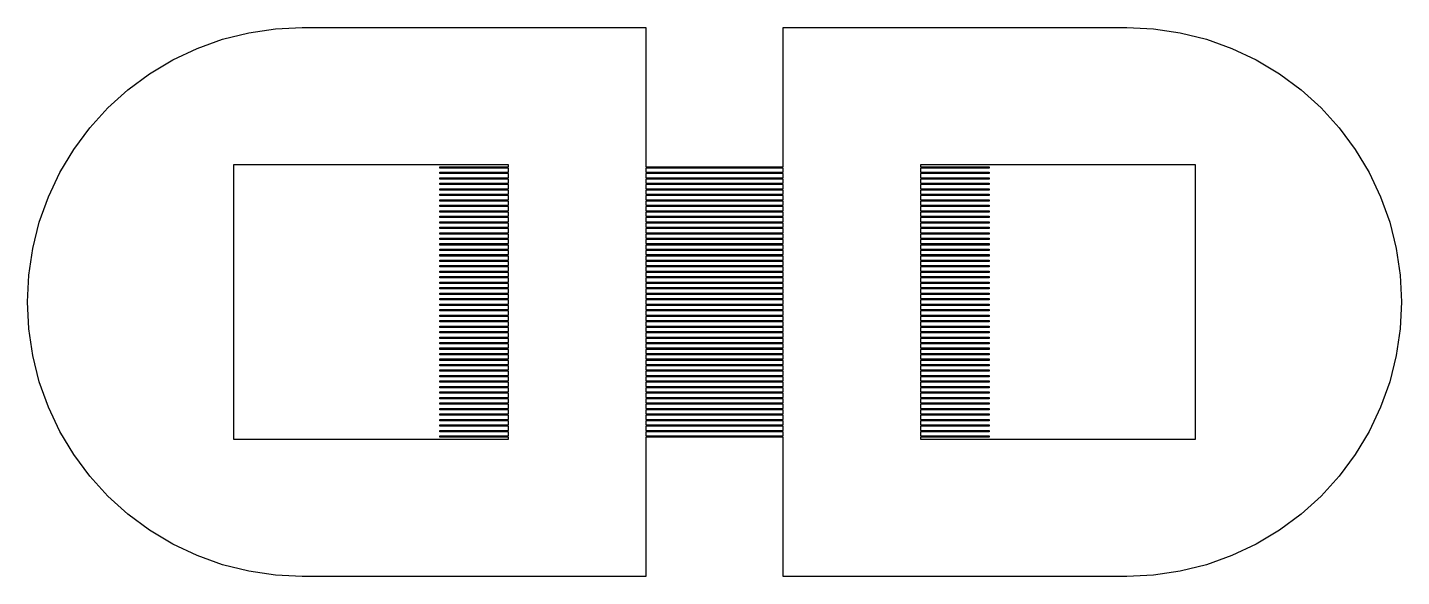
# Model space of a CAD drawing. Extents: x -16 to 83, y -18 to 83.
# Drawn here: x 36 to 46, y 7 to 11 of the extents above; entities that cross this region are included whole.
import ezdxf

# ---------------------------------------------------------------- set-up
doc = ezdxf.new("R2010")
doc.units = 0

msp = doc.modelspace()

# ---------------------------------------------------------------- linework, layer by layer
for p, q in [((37.804, 10.9904), (38, 11)), ((38, 11), (40.5, 11)), ((40.5, 11), (40.5, 9.98499)), ((41.5, 9.98499), (41.5, 11)), ((41.5, 11), (44, 11)), ((44, 11), (44.196, 10.9904)), ((37.2346, 10.8477), (37.4194, 10.9139)), ((37.4194, 10.9139), (37.6098, 10.9616)), ((37.6098, 10.9616), (37.804, 10.9904)), ((44.196, 10.9904), (44.3902, 10.9616)), ((44.3902, 10.9616), (44.5806, 10.9139)), ((44.5806, 10.9139), (44.7654, 10.8477)), ((37.0572, 10.7638), (37.2346, 10.8477)), ((44.7654, 10.8477), (44.9428, 10.7638)), ((36.8889, 10.6629), (37.0572, 10.7638)), ((44.9428, 10.7638), (45.1111, 10.6629)), ((36.7312, 10.546), (36.8889, 10.6629)), ((45.1111, 10.6629), (45.2688, 10.546)), ((36.5858, 10.4142), (36.7312, 10.546)), ((45.2688, 10.546), (45.4142, 10.4142)), ((36.454, 10.2688), (36.5858, 10.4142)), ((45.4142, 10.4142), (45.546, 10.2688)), ((36.3371, 10.1111), (36.454, 10.2688)), ((45.546, 10.2688), (45.6629, 10.1111)), ((36.2362, 9.94278), (36.3371, 10.1111)), ((45.6629, 10.1111), (45.7638, 9.94278)), ((39.5, 10), (37.5, 10)), ((37.5, 10), (37.5, 8)), ((39.5, 9.98499), (39.5, 10)), ((44.5, 10), (42.5, 10)), ((42.5, 10), (42.5, 9.98499)), ((44.5, 8), (44.5, 10)), ((36.1523, 9.76537), (36.2362, 9.94278)), ((39, 9.97499), (39, 9.98499)), ((39, 9.98499), (39.5, 9.98499)), ((39.5, 9.97499), (39, 9.97499)), ((39, 9.935), (39, 9.94499)), ((39, 9.94499), (39.5, 9.94499)), ((39.5, 9.935), (39, 9.935)), ((39, 9.89499), (39, 9.905)), ((39, 9.905), (39.5, 9.905)), ((39.5, 9.94499), (39.5, 9.97499)), ((39.5, 9.905), (39.5, 9.935)), ((40.5, 9.98499), (41.5, 9.98499)), ((41.5, 9.97499), (40.5, 9.97499)), ((40.5, 9.97499), (40.5, 9.94499)), ((40.5, 9.94499), (41.5, 9.94499)), ((41.5, 9.935), (40.5, 9.935)), ((40.5, 9.935), (40.5, 9.905)), ((40.5, 9.905), (41.5, 9.905)), ((41.5, 9.94499), (41.5, 9.97499)), ((41.5, 9.905), (41.5, 9.935)), ((42.5, 9.98499), (43, 9.98499)), ((43, 9.97499), (42.5, 9.97499)), ((42.5, 9.97499), (42.5, 9.94499)), ((42.5, 9.94499), (43, 9.94499)), ((43, 9.935), (42.5, 9.935)), ((42.5, 9.935), (42.5, 9.905)), ((42.5, 9.905), (43, 9.905)), ((43, 9.98499), (43, 9.97499)), ((43, 9.94499), (43, 9.935)), ((43, 9.905), (43, 9.89499)), ((45.7638, 9.94278), (45.8477, 9.76537)), ((39.5, 9.89499), (39, 9.89499)), ((39, 9.855), (39, 9.86499)), ((39, 9.86499), (39.5, 9.86499)), ((39.5, 9.855), (39, 9.855)), ((39, 9.81499), (39, 9.825)), ((39, 9.825), (39.5, 9.825)), ((39.5, 9.81499), (39, 9.81499)), ((39.5, 9.86499), (39.5, 9.89499)), ((39.5, 9.825), (39.5, 9.855)), ((39.5, 9.78499), (39.5, 9.81499)), ((41.5, 9.89499), (40.5, 9.89499)), ((40.5, 9.89499), (40.5, 9.86499)), ((40.5, 9.86499), (41.5, 9.86499)), ((41.5, 9.855), (40.5, 9.855)), ((40.5, 9.855), (40.5, 9.825)), ((40.5, 9.825), (41.5, 9.825)), ((41.5, 9.81499), (40.5, 9.81499)), ((40.5, 9.81499), (40.5, 9.78499)), ((41.5, 9.86499), (41.5, 9.89499)), ((41.5, 9.825), (41.5, 9.855)), ((41.5, 9.78499), (41.5, 9.81499)), ((43, 9.89499), (42.5, 9.89499)), ((42.5, 9.89499), (42.5, 9.86499)), ((42.5, 9.86499), (43, 9.86499)), ((43, 9.855), (42.5, 9.855)), ((42.5, 9.855), (42.5, 9.825)), ((42.5, 9.825), (43, 9.825)), ((43, 9.81499), (42.5, 9.81499)), ((42.5, 9.81499), (42.5, 9.78499)), ((43, 9.86499), (43, 9.855)), ((43, 9.825), (43, 9.81499)), ((36.0861, 9.58057), (36.1523, 9.76537)), ((39, 9.77499), (39, 9.78499)), ((39, 9.78499), (39.5, 9.78499)), ((39.5, 9.77499), (39, 9.77499)), ((39, 9.73499), (39, 9.745)), ((39, 9.745), (39.5, 9.745)), ((39.5, 9.73499), (39, 9.73499)), ((39, 9.69499), (39, 9.70499)), ((39, 9.70499), (39.5, 9.70499)), ((39.5, 9.745), (39.5, 9.77499)), ((39.5, 9.70499), (39.5, 9.73499)), ((40.5, 9.78499), (41.5, 9.78499)), ((41.5, 9.77499), (40.5, 9.77499)), ((40.5, 9.77499), (40.5, 9.745)), ((40.5, 9.745), (41.5, 9.745)), ((41.5, 9.73499), (40.5, 9.73499)), ((40.5, 9.73499), (40.5, 9.70499)), ((40.5, 9.70499), (41.5, 9.70499)), ((41.5, 9.745), (41.5, 9.77499)), ((41.5, 9.70499), (41.5, 9.73499)), ((42.5, 9.78499), (43, 9.78499)), ((43, 9.77499), (42.5, 9.77499)), ((42.5, 9.77499), (42.5, 9.745)), ((42.5, 9.745), (43, 9.745)), ((43, 9.73499), (42.5, 9.73499)), ((42.5, 9.73499), (42.5, 9.70499)), ((42.5, 9.70499), (43, 9.70499)), ((43, 9.78499), (43, 9.77499)), ((43, 9.745), (43, 9.73499)), ((43, 9.70499), (43, 9.69499)), ((45.8477, 9.76537), (45.9139, 9.58057)), ((39.5, 9.69499), (39, 9.69499)), ((39, 9.655), (39, 9.66499)), ((39, 9.66499), (39.5, 9.66499)), ((39.5, 9.655), (39, 9.655)), ((39, 9.61499), (39, 9.625)), ((39, 9.625), (39.5, 9.625)), ((39.5, 9.61499), (39, 9.61499)), ((39.5, 9.66499), (39.5, 9.69499)), ((39.5, 9.625), (39.5, 9.655)), ((39.5, 9.58499), (39.5, 9.61499)), ((41.5, 9.69499), (40.5, 9.69499)), ((40.5, 9.69499), (40.5, 9.66499)), ((40.5, 9.66499), (41.5, 9.66499)), ((41.5, 9.655), (40.5, 9.655)), ((40.5, 9.655), (40.5, 9.625)), ((40.5, 9.625), (41.5, 9.625)), ((41.5, 9.61499), (40.5, 9.61499)), ((40.5, 9.61499), (40.5, 9.58499)), ((41.5, 9.66499), (41.5, 9.69499)), ((41.5, 9.625), (41.5, 9.655)), ((41.5, 9.58499), (41.5, 9.61499)), ((43, 9.69499), (42.5, 9.69499)), ((42.5, 9.69499), (42.5, 9.66499)), ((42.5, 9.66499), (43, 9.66499)), ((43, 9.655), (42.5, 9.655)), ((42.5, 9.655), (42.5, 9.625)), ((42.5, 9.625), (43, 9.625)), ((43, 9.61499), (42.5, 9.61499)), ((42.5, 9.61499), (42.5, 9.58499)), ((43, 9.66499), (43, 9.655)), ((43, 9.625), (43, 9.61499)), ((36.0384, 9.39017), (36.0861, 9.58057)), ((39, 9.575), (39, 9.58499)), ((39, 9.58499), (39.5, 9.58499)), ((39.5, 9.575), (39, 9.575)), ((39, 9.53499), (39, 9.545)), ((39, 9.545), (39.5, 9.545)), ((39.5, 9.53499), (39, 9.53499)), ((39, 9.495), (39, 9.50499)), ((39, 9.50499), (39.5, 9.50499)), ((39.5, 9.545), (39.5, 9.575)), ((39.5, 9.50499), (39.5, 9.53499)), ((40.5, 9.58499), (41.5, 9.58499)), ((41.5, 9.575), (40.5, 9.575)), ((40.5, 9.575), (40.5, 9.545)), ((40.5, 9.545), (41.5, 9.545)), ((41.5, 9.53499), (40.5, 9.53499)), ((40.5, 9.53499), (40.5, 9.50499)), ((40.5, 9.50499), (41.5, 9.50499)), ((41.5, 9.545), (41.5, 9.575)), ((41.5, 9.50499), (41.5, 9.53499)), ((42.5, 9.58499), (43, 9.58499)), ((43, 9.575), (42.5, 9.575)), ((42.5, 9.575), (42.5, 9.545)), ((42.5, 9.545), (43, 9.545)), ((43, 9.53499), (42.5, 9.53499)), ((42.5, 9.53499), (42.5, 9.50499)), ((42.5, 9.50499), (43, 9.50499)), ((43, 9.58499), (43, 9.575)), ((43, 9.545), (43, 9.53499)), ((43, 9.50499), (43, 9.495)), ((45.9139, 9.58057), (45.9616, 9.39017)), ((39.5, 9.495), (39, 9.495)), ((39, 9.45499), (39, 9.465)), ((39, 9.465), (39.5, 9.465)), ((39.5, 9.45499), (39, 9.45499)), ((39, 9.41499), (39, 9.42499)), ((39, 9.42499), (39.5, 9.42499)), ((39.5, 9.41499), (39, 9.41499)), ((39.5, 9.465), (39.5, 9.495)), ((39.5, 9.42499), (39.5, 9.45499)), ((39.5, 9.38499), (39.5, 9.41499)), ((41.5, 9.495), (40.5, 9.495)), ((40.5, 9.495), (40.5, 9.465)), ((40.5, 9.465), (41.5, 9.465)), ((41.5, 9.45499), (40.5, 9.45499)), ((40.5, 9.45499), (40.5, 9.42499)), ((40.5, 9.42499), (41.5, 9.42499)), ((41.5, 9.41499), (40.5, 9.41499)), ((40.5, 9.41499), (40.5, 9.38499)), ((41.5, 9.465), (41.5, 9.495)), ((41.5, 9.42499), (41.5, 9.45499)), ((41.5, 9.38499), (41.5, 9.41499)), ((43, 9.495), (42.5, 9.495)), ((42.5, 9.495), (42.5, 9.465)), ((42.5, 9.465), (43, 9.465)), ((43, 9.45499), (42.5, 9.45499)), ((42.5, 9.45499), (42.5, 9.42499)), ((42.5, 9.42499), (43, 9.42499)), ((43, 9.41499), (42.5, 9.41499)), ((42.5, 9.41499), (42.5, 9.38499)), ((43, 9.465), (43, 9.45499)), ((43, 9.42499), (43, 9.41499)), ((36.0096, 9.19603), (36.0384, 9.39017)), ((39, 9.375), (39, 9.38499)), ((39, 9.38499), (39.5, 9.38499)), ((39.5, 9.375), (39, 9.375)), ((39, 9.33499), (39, 9.34499)), ((39, 9.34499), (39.5, 9.34499)), ((39.5, 9.33499), (39, 9.33499)), ((39, 9.295), (39, 9.30499)), ((39, 9.30499), (39.5, 9.30499)), ((39.5, 9.34499), (39.5, 9.375)), ((39.5, 9.30499), (39.5, 9.33499)), ((40.5, 9.38499), (41.5, 9.38499)), ((41.5, 9.375), (40.5, 9.375)), ((40.5, 9.375), (40.5, 9.34499)), ((40.5, 9.34499), (41.5, 9.34499)), ((41.5, 9.33499), (40.5, 9.33499)), ((40.5, 9.33499), (40.5, 9.30499)), ((40.5, 9.30499), (41.5, 9.30499)), ((41.5, 9.34499), (41.5, 9.375)), ((41.5, 9.30499), (41.5, 9.33499)), ((42.5, 9.38499), (43, 9.38499)), ((43, 9.375), (42.5, 9.375)), ((42.5, 9.375), (42.5, 9.34499)), ((42.5, 9.34499), (43, 9.34499)), ((43, 9.33499), (42.5, 9.33499)), ((42.5, 9.33499), (42.5, 9.30499)), ((42.5, 9.30499), (43, 9.30499)), ((43, 9.38499), (43, 9.375)), ((43, 9.34499), (43, 9.33499)), ((43, 9.30499), (43, 9.295)), ((45.9616, 9.39017), (45.9904, 9.19603)), ((39.5, 9.295), (39, 9.295)), ((39, 9.25499), (39, 9.265)), ((39, 9.265), (39.5, 9.265)), ((39.5, 9.25499), (39, 9.25499)), ((39, 9.215), (39, 9.22499)), ((39, 9.22499), (39.5, 9.22499)), ((39.5, 9.215), (39, 9.215)), ((39.5, 9.265), (39.5, 9.295)), ((39.5, 9.22499), (39.5, 9.25499)), ((39.5, 9.185), (39.5, 9.215)), ((41.5, 9.295), (40.5, 9.295)), ((40.5, 9.295), (40.5, 9.265)), ((40.5, 9.265), (41.5, 9.265)), ((41.5, 9.25499), (40.5, 9.25499)), ((40.5, 9.25499), (40.5, 9.22499)), ((40.5, 9.22499), (41.5, 9.22499)), ((41.5, 9.215), (40.5, 9.215)), ((40.5, 9.215), (40.5, 9.185)), ((41.5, 9.265), (41.5, 9.295)), ((41.5, 9.22499), (41.5, 9.25499)), ((41.5, 9.185), (41.5, 9.215)), ((43, 9.295), (42.5, 9.295)), ((42.5, 9.295), (42.5, 9.265)), ((42.5, 9.265), (43, 9.265)), ((43, 9.25499), (42.5, 9.25499)), ((42.5, 9.25499), (42.5, 9.22499)), ((42.5, 9.22499), (43, 9.22499)), ((43, 9.215), (42.5, 9.215)), ((42.5, 9.215), (42.5, 9.185)), ((43, 9.265), (43, 9.25499)), ((43, 9.22499), (43, 9.215)), ((36, 9), (36.0096, 9.19603)), ((39, 9.17499), (39, 9.185)), ((39, 9.185), (39.5, 9.185)), ((39.5, 9.17499), (39, 9.17499)), ((39, 9.13499), (39, 9.14499)), ((39, 9.14499), (39.5, 9.14499)), ((39.5, 9.13499), (39, 9.13499)), ((39, 9.09499), (39, 9.105)), ((39, 9.105), (39.5, 9.105)), ((39.5, 9.14499), (39.5, 9.17499)), ((39.5, 9.105), (39.5, 9.13499)), ((40.5, 9.185), (41.5, 9.185)), ((41.5, 9.17499), (40.5, 9.17499)), ((40.5, 9.17499), (40.5, 9.14499)), ((40.5, 9.14499), (41.5, 9.14499)), ((41.5, 9.13499), (40.5, 9.13499)), ((40.5, 9.13499), (40.5, 9.105)), ((40.5, 9.105), (41.5, 9.105)), ((41.5, 9.14499), (41.5, 9.17499)), ((41.5, 9.105), (41.5, 9.13499)), ((42.5, 9.185), (43, 9.185)), ((43, 9.17499), (42.5, 9.17499)), ((42.5, 9.17499), (42.5, 9.14499)), ((42.5, 9.14499), (43, 9.14499)), ((43, 9.13499), (42.5, 9.13499)), ((42.5, 9.13499), (42.5, 9.105)), ((42.5, 9.105), (43, 9.105)), ((43, 9.185), (43, 9.17499)), ((43, 9.14499), (43, 9.13499)), ((43, 9.105), (43, 9.09499)), ((45.9904, 9.19603), (46, 9)), ((36.0096, 8.80397), (36, 9)), ((39.5, 9.09499), (39, 9.09499)), ((39, 9.05499), (39, 9.06499)), ((39, 9.06499), (39.5, 9.06499)), ((39.5, 9.05499), (39, 9.05499)), ((39, 9.015), (39, 9.02499)), ((39, 9.02499), (39.5, 9.02499)), ((39.5, 9.015), (39, 9.015)), ((39.5, 9.06499), (39.5, 9.09499)), ((39.5, 9.02499), (39.5, 9.05499)), ((39.5, 8.985), (39.5, 9.015)), ((41.5, 9.09499), (40.5, 9.09499)), ((40.5, 9.09499), (40.5, 9.06499)), ((40.5, 9.06499), (41.5, 9.06499)), ((41.5, 9.05499), (40.5, 9.05499)), ((40.5, 9.05499), (40.5, 9.02499)), ((40.5, 9.02499), (41.5, 9.02499)), ((41.5, 9.015), (40.5, 9.015)), ((40.5, 9.015), (40.5, 8.985)), ((41.5, 9.06499), (41.5, 9.09499)), ((41.5, 9.02499), (41.5, 9.05499)), ((41.5, 8.985), (41.5, 9.015)), ((43, 9.09499), (42.5, 9.09499)), ((42.5, 9.09499), (42.5, 9.06499)), ((42.5, 9.06499), (43, 9.06499)), ((43, 9.05499), (42.5, 9.05499)), ((42.5, 9.05499), (42.5, 9.02499)), ((42.5, 9.02499), (43, 9.02499)), ((43, 9.015), (42.5, 9.015)), ((42.5, 9.015), (42.5, 8.985)), ((43, 9.06499), (43, 9.05499)), ((43, 9.02499), (43, 9.015)), ((46, 9), (45.9904, 8.80397)), ((39, 8.97501), (39, 8.985)), ((39, 8.985), (39.5, 8.985)), ((39.5, 8.97501), (39, 8.97501)), ((39, 8.93501), (39, 8.94501)), ((39, 8.94501), (39.5, 8.94501)), ((39.5, 8.93501), (39, 8.93501)), ((39, 8.895), (39, 8.90501)), ((39, 8.90501), (39.5, 8.90501)), ((39.5, 8.94501), (39.5, 8.97501)), ((39.5, 8.90501), (39.5, 8.93501)), ((40.5, 8.985), (41.5, 8.985)), ((41.5, 8.97501), (40.5, 8.97501)), ((40.5, 8.97501), (40.5, 8.94501)), ((40.5, 8.94501), (41.5, 8.94501)), ((41.5, 8.93501), (40.5, 8.93501)), ((40.5, 8.93501), (40.5, 8.90501)), ((40.5, 8.90501), (41.5, 8.90501)), ((41.5, 8.94501), (41.5, 8.97501)), ((41.5, 8.90501), (41.5, 8.93501)), ((42.5, 8.985), (43, 8.985)), ((43, 8.97501), (42.5, 8.97501)), ((42.5, 8.97501), (42.5, 8.94501)), ((42.5, 8.94501), (43, 8.94501)), ((43, 8.93501), (42.5, 8.93501)), ((42.5, 8.93501), (42.5, 8.90501)), ((42.5, 8.90501), (43, 8.90501)), ((43, 8.985), (43, 8.97501)), ((43, 8.94501), (43, 8.93501)), ((43, 8.90501), (43, 8.895)), ((36.0384, 8.60983), (36.0096, 8.80397)), ((39.5, 8.895), (39, 8.895)), ((39, 8.85501), (39, 8.86501)), ((39, 8.86501), (39.5, 8.86501)), ((39.5, 8.85501), (39, 8.85501)), ((39, 8.815), (39, 8.82501)), ((39, 8.82501), (39.5, 8.82501)), ((39.5, 8.815), (39, 8.815)), ((39.5, 8.86501), (39.5, 8.895)), ((39.5, 8.82501), (39.5, 8.85501)), ((39.5, 8.785), (39.5, 8.815)), ((41.5, 8.895), (40.5, 8.895)), ((40.5, 8.895), (40.5, 8.86501)), ((40.5, 8.86501), (41.5, 8.86501)), ((41.5, 8.85501), (40.5, 8.85501)), ((40.5, 8.85501), (40.5, 8.82501)), ((40.5, 8.82501), (41.5, 8.82501)), ((41.5, 8.815), (40.5, 8.815)), ((40.5, 8.815), (40.5, 8.785)), ((41.5, 8.86501), (41.5, 8.895)), ((41.5, 8.82501), (41.5, 8.85501)), ((41.5, 8.785), (41.5, 8.815)), ((43, 8.895), (42.5, 8.895)), ((42.5, 8.895), (42.5, 8.86501)), ((42.5, 8.86501), (43, 8.86501)), ((43, 8.85501), (42.5, 8.85501)), ((42.5, 8.85501), (42.5, 8.82501)), ((42.5, 8.82501), (43, 8.82501)), ((43, 8.815), (42.5, 8.815)), ((42.5, 8.815), (42.5, 8.785)), ((43, 8.86501), (43, 8.85501)), ((43, 8.82501), (43, 8.815)), ((45.9904, 8.80397), (45.9616, 8.60983)), ((39, 8.77501), (39, 8.785)), ((39, 8.785), (39.5, 8.785)), ((39.5, 8.77501), (39, 8.77501)), ((39, 8.735), (39, 8.74501)), ((39, 8.74501), (39.5, 8.74501)), ((39.5, 8.735), (39, 8.735)), ((39, 8.69501), (39, 8.705)), ((39, 8.705), (39.5, 8.705)), ((39.5, 8.74501), (39.5, 8.77501)), ((39.5, 8.705), (39.5, 8.735)), ((40.5, 8.785), (41.5, 8.785)), ((41.5, 8.77501), (40.5, 8.77501)), ((40.5, 8.77501), (40.5, 8.74501)), ((40.5, 8.74501), (41.5, 8.74501)), ((41.5, 8.735), (40.5, 8.735)), ((40.5, 8.735), (40.5, 8.705)), ((40.5, 8.705), (41.5, 8.705)), ((41.5, 8.74501), (41.5, 8.77501)), ((41.5, 8.705), (41.5, 8.735)), ((42.5, 8.785), (43, 8.785)), ((43, 8.77501), (42.5, 8.77501)), ((42.5, 8.77501), (42.5, 8.74501)), ((42.5, 8.74501), (43, 8.74501)), ((43, 8.735), (42.5, 8.735)), ((42.5, 8.735), (42.5, 8.705)), ((42.5, 8.705), (43, 8.705)), ((43, 8.785), (43, 8.77501)), ((43, 8.74501), (43, 8.735)), ((43, 8.705), (43, 8.69501)), ((36.0861, 8.41943), (36.0384, 8.60983)), ((39.5, 8.69501), (39, 8.69501)), ((39, 8.65501), (39, 8.66501)), ((39, 8.66501), (39.5, 8.66501)), ((39.5, 8.65501), (39, 8.65501)), ((39, 8.61501), (39, 8.625)), ((39, 8.625), (39.5, 8.625)), ((39.5, 8.61501), (39, 8.61501)), ((39.5, 8.66501), (39.5, 8.69501)), ((39.5, 8.625), (39.5, 8.65501)), ((39.5, 8.58501), (39.5, 8.61501)), ((41.5, 8.69501), (40.5, 8.69501)), ((40.5, 8.69501), (40.5, 8.66501)), ((40.5, 8.66501), (41.5, 8.66501)), ((41.5, 8.65501), (40.5, 8.65501)), ((40.5, 8.65501), (40.5, 8.625)), ((40.5, 8.625), (41.5, 8.625)), ((41.5, 8.61501), (40.5, 8.61501)), ((40.5, 8.61501), (40.5, 8.58501)), ((41.5, 8.66501), (41.5, 8.69501)), ((41.5, 8.625), (41.5, 8.65501)), ((41.5, 8.58501), (41.5, 8.61501)), ((43, 8.69501), (42.5, 8.69501)), ((42.5, 8.69501), (42.5, 8.66501)), ((42.5, 8.66501), (43, 8.66501)), ((43, 8.65501), (42.5, 8.65501)), ((42.5, 8.65501), (42.5, 8.625)), ((42.5, 8.625), (43, 8.625)), ((43, 8.61501), (42.5, 8.61501)), ((42.5, 8.61501), (42.5, 8.58501)), ((43, 8.66501), (43, 8.65501)), ((43, 8.625), (43, 8.61501)), ((45.9616, 8.60983), (45.9139, 8.41943)), ((39, 8.57501), (39, 8.58501)), ((39, 8.58501), (39.5, 8.58501)), ((39.5, 8.57501), (39, 8.57501)), ((39, 8.535), (39, 8.54501)), ((39, 8.54501), (39.5, 8.54501)), ((39.5, 8.535), (39, 8.535)), ((39, 8.49501), (39, 8.505)), ((39, 8.505), (39.5, 8.505)), ((39.5, 8.54501), (39.5, 8.57501)), ((39.5, 8.505), (39.5, 8.535)), ((40.5, 8.58501), (41.5, 8.58501)), ((41.5, 8.57501), (40.5, 8.57501)), ((40.5, 8.57501), (40.5, 8.54501)), ((40.5, 8.54501), (41.5, 8.54501)), ((41.5, 8.535), (40.5, 8.535)), ((40.5, 8.535), (40.5, 8.505)), ((40.5, 8.505), (41.5, 8.505)), ((41.5, 8.54501), (41.5, 8.57501)), ((41.5, 8.505), (41.5, 8.535)), ((42.5, 8.58501), (43, 8.58501)), ((43, 8.57501), (42.5, 8.57501)), ((42.5, 8.57501), (42.5, 8.54501)), ((42.5, 8.54501), (43, 8.54501)), ((43, 8.535), (42.5, 8.535)), ((42.5, 8.535), (42.5, 8.505)), ((42.5, 8.505), (43, 8.505)), ((43, 8.58501), (43, 8.57501)), ((43, 8.54501), (43, 8.535)), ((43, 8.505), (43, 8.49501)), ((36.1523, 8.23463), (36.0861, 8.41943)), ((39.5, 8.49501), (39, 8.49501)), ((39, 8.455), (39, 8.46501)), ((39, 8.46501), (39.5, 8.46501)), ((39.5, 8.455), (39, 8.455)), ((39, 8.41501), (39, 8.425)), ((39, 8.425), (39.5, 8.425)), ((39.5, 8.41501), (39, 8.41501)), ((39.5, 8.46501), (39.5, 8.49501)), ((39.5, 8.425), (39.5, 8.455)), ((39.5, 8.38501), (39.5, 8.41501)), ((41.5, 8.49501), (40.5, 8.49501)), ((40.5, 8.49501), (40.5, 8.46501)), ((40.5, 8.46501), (41.5, 8.46501)), ((41.5, 8.455), (40.5, 8.455)), ((40.5, 8.455), (40.5, 8.425)), ((40.5, 8.425), (41.5, 8.425)), ((41.5, 8.41501), (40.5, 8.41501)), ((40.5, 8.41501), (40.5, 8.38501)), ((41.5, 8.46501), (41.5, 8.49501)), ((41.5, 8.425), (41.5, 8.455)), ((41.5, 8.38501), (41.5, 8.41501)), ((43, 8.49501), (42.5, 8.49501)), ((42.5, 8.49501), (42.5, 8.46501)), ((42.5, 8.46501), (43, 8.46501)), ((43, 8.455), (42.5, 8.455)), ((42.5, 8.455), (42.5, 8.425)), ((42.5, 8.425), (43, 8.425)), ((43, 8.41501), (42.5, 8.41501)), ((42.5, 8.41501), (42.5, 8.38501)), ((43, 8.46501), (43, 8.455)), ((43, 8.425), (43, 8.41501)), ((45.9139, 8.41943), (45.8477, 8.23463)), ((39, 8.375), (39, 8.38501)), ((39, 8.38501), (39.5, 8.38501)), ((39.5, 8.375), (39, 8.375)), ((39, 8.33501), (39, 8.345)), ((39, 8.345), (39.5, 8.345)), ((39.5, 8.33501), (39, 8.33501)), ((39, 8.29501), (39, 8.30501)), ((39, 8.30501), (39.5, 8.30501)), ((39.5, 8.345), (39.5, 8.375)), ((39.5, 8.30501), (39.5, 8.33501)), ((40.5, 8.38501), (41.5, 8.38501)), ((41.5, 8.375), (40.5, 8.375)), ((40.5, 8.375), (40.5, 8.345)), ((40.5, 8.345), (41.5, 8.345)), ((41.5, 8.33501), (40.5, 8.33501)), ((40.5, 8.33501), (40.5, 8.30501)), ((40.5, 8.30501), (41.5, 8.30501)), ((41.5, 8.345), (41.5, 8.375)), ((41.5, 8.30501), (41.5, 8.33501)), ((42.5, 8.38501), (43, 8.38501)), ((43, 8.375), (42.5, 8.375)), ((42.5, 8.375), (42.5, 8.345)), ((42.5, 8.345), (43, 8.345)), ((43, 8.33501), (42.5, 8.33501)), ((42.5, 8.33501), (42.5, 8.30501)), ((42.5, 8.30501), (43, 8.30501)), ((43, 8.38501), (43, 8.375)), ((43, 8.345), (43, 8.33501)), ((43, 8.30501), (43, 8.29501)), ((36.2362, 8.05722), (36.1523, 8.23463)), ((39.5, 8.29501), (39, 8.29501)), ((39, 8.255), (39, 8.26501)), ((39, 8.26501), (39.5, 8.26501)), ((39.5, 8.255), (39, 8.255)), ((39, 8.21501), (39, 8.22501)), ((39, 8.22501), (39.5, 8.22501)), ((39.5, 8.21501), (39, 8.21501)), ((39.5, 8.26501), (39.5, 8.29501)), ((39.5, 8.22501), (39.5, 8.255)), ((39.5, 8.18501), (39.5, 8.21501)), ((41.5, 8.29501), (40.5, 8.29501)), ((40.5, 8.29501), (40.5, 8.26501)), ((40.5, 8.26501), (41.5, 8.26501)), ((41.5, 8.255), (40.5, 8.255)), ((40.5, 8.255), (40.5, 8.22501)), ((40.5, 8.22501), (41.5, 8.22501)), ((41.5, 8.21501), (40.5, 8.21501)), ((40.5, 8.21501), (40.5, 8.18501)), ((41.5, 8.26501), (41.5, 8.29501)), ((41.5, 8.22501), (41.5, 8.255)), ((41.5, 8.18501), (41.5, 8.21501)), ((43, 8.29501), (42.5, 8.29501)), ((42.5, 8.29501), (42.5, 8.26501)), ((42.5, 8.26501), (43, 8.26501)), ((43, 8.255), (42.5, 8.255)), ((42.5, 8.255), (42.5, 8.22501)), ((42.5, 8.22501), (43, 8.22501)), ((43, 8.21501), (42.5, 8.21501)), ((42.5, 8.21501), (42.5, 8.18501)), ((43, 8.26501), (43, 8.255)), ((43, 8.22501), (43, 8.21501)), ((45.8477, 8.23463), (45.7638, 8.05722)), ((39, 8.175), (39, 8.18501)), ((39, 8.18501), (39.5, 8.18501)), ((39.5, 8.175), (39, 8.175)), ((39, 8.13501), (39, 8.145)), ((39, 8.145), (39.5, 8.145)), ((39.5, 8.13501), (39, 8.13501)), ((39, 8.095), (39, 8.10501)), ((39, 8.10501), (39.5, 8.10501)), ((39.5, 8.145), (39.5, 8.175)), ((39.5, 8.10501), (39.5, 8.13501)), ((40.5, 8.18501), (41.5, 8.18501)), ((41.5, 8.175), (40.5, 8.175)), ((40.5, 8.175), (40.5, 8.145)), ((40.5, 8.145), (41.5, 8.145)), ((41.5, 8.13501), (40.5, 8.13501)), ((40.5, 8.13501), (40.5, 8.10501)), ((40.5, 8.10501), (41.5, 8.10501)), ((41.5, 8.145), (41.5, 8.175)), ((41.5, 8.10501), (41.5, 8.13501)), ((42.5, 8.18501), (43, 8.18501)), ((43, 8.175), (42.5, 8.175)), ((42.5, 8.175), (42.5, 8.145)), ((42.5, 8.145), (43, 8.145)), ((43, 8.13501), (42.5, 8.13501)), ((42.5, 8.13501), (42.5, 8.10501)), ((42.5, 8.10501), (43, 8.10501)), ((43, 8.18501), (43, 8.175)), ((43, 8.145), (43, 8.13501)), ((43, 8.10501), (43, 8.095)), ((36.3371, 7.88887), (36.2362, 8.05722)), ((37.5, 8), (39.5, 8)), ((39.5, 8.095), (39, 8.095)), ((39, 8.05501), (39, 8.065)), ((39, 8.065), (39.5, 8.065)), ((39.5, 8.05501), (39, 8.05501)), ((39, 8.01501), (39, 8.02501)), ((39, 8.02501), (39.5, 8.02501)), ((39.5, 8.01501), (39, 8.01501)), ((39.5, 8.065), (39.5, 8.095)), ((39.5, 8.02501), (39.5, 8.05501)), ((39.5, 8), (39.5, 8.01501)), ((41.5, 8.095), (40.5, 8.095)), ((40.5, 8.095), (40.5, 8.065)), ((40.5, 8.065), (41.5, 8.065)), ((41.5, 8.05501), (40.5, 8.05501)), ((40.5, 8.05501), (40.5, 8.02501)), ((40.5, 8.02501), (41.5, 8.02501)), ((41.5, 8.01501), (40.5, 8.01501)), ((40.5, 8.01501), (40.5, 7)), ((41.5, 8.065), (41.5, 8.095)), ((41.5, 8.02501), (41.5, 8.05501)), ((41.5, 7), (41.5, 8.01501)), ((43, 8.095), (42.5, 8.095)), ((42.5, 8.095), (42.5, 8.065)), ((42.5, 8.065), (43, 8.065)), ((43, 8.05501), (42.5, 8.05501)), ((42.5, 8.05501), (42.5, 8.02501)), ((42.5, 8.02501), (43, 8.02501)), ((43, 8.01501), (42.5, 8.01501)), ((42.5, 8.01501), (42.5, 8)), ((42.5, 8), (44.5, 8)), ((43, 8.065), (43, 8.05501)), ((43, 8.02501), (43, 8.01501)), ((45.7638, 8.05722), (45.6629, 7.88887)), ((36.454, 7.73122), (36.3371, 7.88887)), ((45.6629, 7.88887), (45.546, 7.73122)), ((36.5858, 7.5858), (36.454, 7.73122)), ((45.546, 7.73122), (45.4142, 7.5858)), ((36.7312, 7.45398), (36.5858, 7.5858)), ((45.4142, 7.5858), (45.2688, 7.45398)), ((36.8889, 7.33707), (36.7312, 7.45398)), ((45.2688, 7.45398), (45.1111, 7.33707)), ((37.0572, 7.23616), (36.8889, 7.33707)), ((45.1111, 7.33707), (44.9428, 7.23616)), ((37.2346, 7.15225), (37.0572, 7.23616)), ((44.9428, 7.23616), (44.7654, 7.15225)), ((37.4194, 7.08612), (37.2346, 7.15225)), ((44.7654, 7.15225), (44.5806, 7.08612)), ((37.6098, 7.03844), (37.4194, 7.08612)), ((37.804, 7.00964), (37.6098, 7.03844)), ((38, 7), (37.804, 7.00964)), ((40.5, 7), (38, 7)), ((44, 7), (41.5, 7)), ((44.196, 7.00964), (44, 7)), ((44.3902, 7.03844), (44.196, 7.00964)), ((44.5806, 7.08612), (44.3902, 7.03844))]:
    msp.add_line(p, q)

doc.saveas('drawing.dxf')
